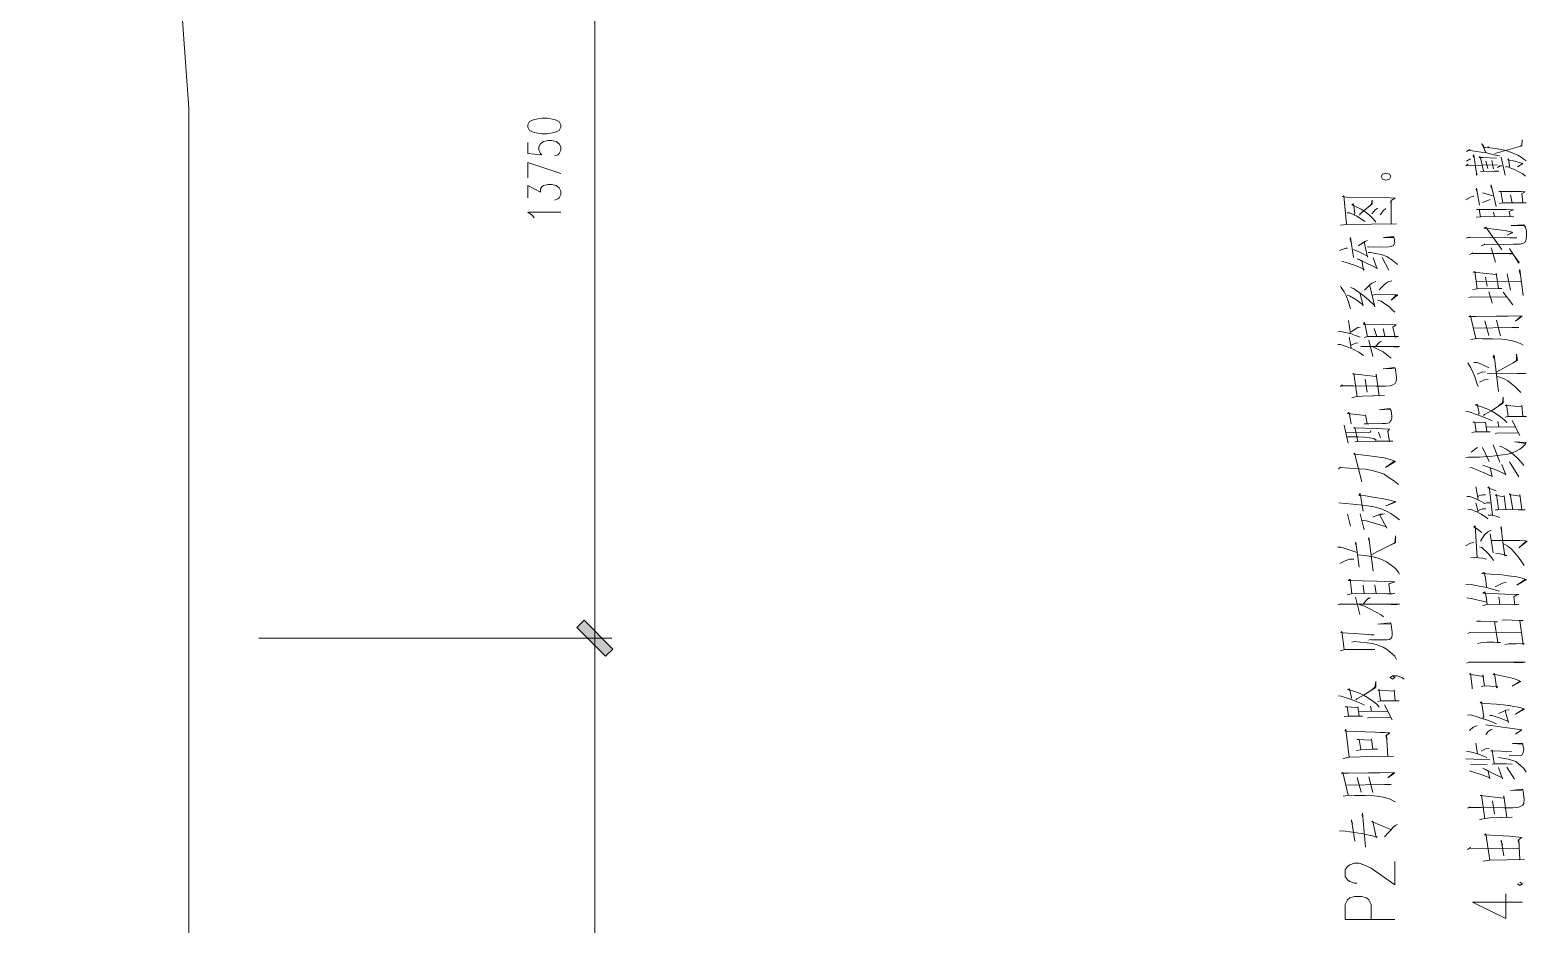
# Model space of a CAD drawing. Header units: millimetres. Extents: x 805 to 6044844, y 120 to 7887884.
# Drawn here: x 5999075 to 6020958, y 7837950 to 7851019 of the extents above; entities that cross this region are included whole.
import ezdxf

# ---------------------------------------------------------------- set-up
doc = ezdxf.new("R2010")
doc.units = ezdxf.units.MM

msp = doc.modelspace()

# ---------------------------------------------------------------- hatches: boundary and pattern name
h = msp.add_hatch(color=0)
h.dxf.hatch_style = 2
h.paths.add_polyline_path([(6007596, 7841970), (6007489, 7841864), (6007070, 7842284), (6007176, 7842390)])
h = msp.add_hatch(color=0)
h.dxf.hatch_style = 2
h.paths.add_polyline_path([(6007070, 7842284), (6007176, 7842390), (6007596, 7841970), (6007489, 7841864)])

# ---------------------------------------------------------------- linework, layer by layer
at = {"color": 0, "lineweight": 0}
for points in [[(6001399, 7849876), (6001307, 7851157), (6001034, 7852412), (6000586, 7853614), (5999971, 7854741), (5999201, 7855769), (5998293, 7856677), (5997265, 7857447), (5996138, 7858062), (5994935, 7858511), (5993681, 7858784), (5992400, 7858875)], [(6007333, 7842130), (6007333, 7855873)], [(6001399, 7834377), (6001399, 7849876)], [(6006352, 7849372), (6006352, 7849211), (6006559, 7849195), (6006536, 7849211), (6006513, 7849260), (6006513, 7849308), (6006536, 7849356), (6006582, 7849389), (6006652, 7849405), (6006698, 7849405), (6006767, 7849389), (6006813, 7849356), (6006836, 7849308), (6006836, 7849260), (6006813, 7849211), (6006790, 7849195), (6006744, 7849179)], [(6020356, 7849227), (6020299, 7849361), (6020299, 7849351), (6020320, 7849327), (6020334, 7849297), (6020398, 7849312), (6020384, 7849302), (6020491, 7849287), (6020582, 7849272), (6020653, 7849257), (6020717, 7849232), (6020774, 7849208), (6020823, 7849188), (6020873, 7849158), (6020916, 7849123), (6020944, 7849103)], [(6020483, 7849208), (6020505, 7849217), (6020880, 7849327), (6020887, 7849411), (6020880, 7849332), (6020852, 7849316)], [(6006352, 7848855), (6006352, 7849082), (6006836, 7848920)], [(6020072, 7849242), (6020122, 7849272), (6020122, 7849257), (6020285, 7849232), (6020370, 7849223), (6020455, 7849197), (6020518, 7849183), (6020554, 7849177)], [(6020072, 7849099), (6020129, 7849133)], [(6020214, 7848895), (6020228, 7848910), (6020221, 7848920), (6020179, 7849193), (6020171, 7849177), (6020186, 7849143)], [(6020320, 7848960), (6020271, 7849168), (6020257, 7849153), (6020313, 7849153), (6020511, 7849143)], [(6020356, 7849099), (6020384, 7848994)], [(6020441, 7849108), (6020469, 7848989)], [(6020639, 7848895), (6020582, 7849158)], [(6020696, 7849019), (6020703, 7849034), (6020689, 7849133), (6020675, 7849118), (6020781, 7849099), (6020845, 7849079), (6020894, 7849064), (6020816, 7849019)], [(6020065, 7849034), (6020093, 7849059), (6020086, 7849039), (6020526, 7849049)], [(6020277, 7848945), (6020313, 7848949), (6020476, 7848955), (6020547, 7848955), (6020511, 7848949), (6020476, 7848955)], [(6020526, 7849009), (6020561, 7849034), (6020589, 7849034)], [(6020639, 7849014), (6020668, 7849024), (6020696, 7849009), (6020774, 7848979), (6020830, 7848949), (6020894, 7848915), (6020937, 7848880)], [(6006352, 7848565), (6006352, 7848743), (6006536, 7848646), (6006536, 7848694), (6006559, 7848727), (6006582, 7848743), (6006652, 7848759), (6006698, 7848759), (6006767, 7848743), (6006813, 7848710), (6006836, 7848662), (6006836, 7848613), (6006813, 7848565), (6006790, 7848548), (6006744, 7848532)], [(6020264, 7848458), (6020221, 7848706), (6020214, 7848686), (6020228, 7848652)], [(6020306, 7848637), (6020462, 7848592)], [(6020505, 7848438), (6020434, 7848756), (6020427, 7848731), (6020448, 7848697)], [(6020554, 7848484), (6020604, 7848493), (6020944, 7848493), (6020894, 7848493), (6020880, 7848627), (6020930, 7848652), (6020873, 7848657), (6020547, 7848657), (6020575, 7848662), (6020604, 7848488)], [(6018229, 7848165), (6018321, 7848175), (6019051, 7848185), (6018973, 7848180), (6018973, 7848532), (6018966, 7848507), (6018973, 7848458)], [(6018321, 7848180), (6018278, 7848596), (6018257, 7848582), (6018321, 7848572), (6018959, 7848567), (6019030, 7848562), (6018973, 7848527)], [(6018435, 7848319), (6018442, 7848339), (6018420, 7848478), (6018399, 7848463), (6018534, 7848398), (6018605, 7848348), (6018661, 7848304), (6018711, 7848259), (6018746, 7848209)], [(6018512, 7848309), (6018512, 7848324), (6018696, 7848478), (6018696, 7848532), (6018682, 7848478), (6018669, 7848452)], [(6018689, 7848333), (6018739, 7848388), (6018775, 7848413)], [(6020065, 7848533), (6020143, 7848577), (6020179, 7848588)], [(6020306, 7848498), (6020384, 7848528), (6020420, 7848538)], [(6020738, 7848493), (6020717, 7848602)], [(6006444, 7848274), (6006421, 7848306), (6006352, 7848355), (6006836, 7848355)], [(6018328, 7848343), (6018364, 7848343), (6018470, 7848299), (6018555, 7848244), (6018590, 7848220)], [(6018810, 7848314), (6018860, 7848378), (6018895, 7848408)], [(6020214, 7848280), (6020277, 7848285), (6020632, 7848290), (6020767, 7848285), (6020710, 7848290), (6020696, 7848364), (6020759, 7848389), (6020646, 7848394), (6020221, 7848394), (6020257, 7848399), (6020277, 7848285)], [(6020483, 7848290), (6020469, 7848354)], [(6018420, 7847694), (6018378, 7847987), (6018371, 7847961), (6018392, 7847897)], [(6018626, 7847848), (6018640, 7847848), (6018810, 7847842), (6018937, 7847848), (6019001, 7847862), (6019023, 7847907), (6019016, 7847976), (6019008, 7848001), (6018860, 7847987), (6019008, 7847987)], [(6020065, 7847977), (6020115, 7847992), (6020100, 7847987), (6020703, 7847982), (6020809, 7847982), (6020724, 7847982)], [(6020285, 7847863), (6020341, 7847888), (6020327, 7847878), (6020618, 7847883), (6020759, 7847888), (6020859, 7847888), (6020894, 7847898), (6020930, 7847918), (6020944, 7847958), (6020951, 7848007), (6020951, 7848082), (6020937, 7848136), (6020909, 7848171), (6020724, 7848161), (6020916, 7848161), (6020923, 7848151)], [(6020589, 7847809), (6020356, 7848136), (6020327, 7848121), (6020370, 7848116), (6020363, 7848121), (6020505, 7848101), (6020639, 7848086), (6020738, 7848062), (6020752, 7848057), (6020668, 7848017), (6020738, 7848057)], [(6018215, 7847793), (6018307, 7847828), (6018335, 7847828)], [(6018420, 7847808), (6018562, 7847748), (6018633, 7847709), (6018626, 7847698), (6018576, 7847922), (6018491, 7847862), (6018590, 7847927), (6018626, 7847942)], [(6018640, 7847768), (6018669, 7847768), (6018824, 7847738), (6018909, 7847709), (6018966, 7847669), (6019030, 7847619), (6019065, 7847589)], [(6020122, 7847734), (6020164, 7847759), (6020150, 7847749), (6020738, 7847749), (6020696, 7847744), (6020752, 7847744), (6020845, 7847620), (6020838, 7847610), (6020703, 7847823)], [(6020498, 7847625), (6020434, 7847834)], [(6018250, 7847639), (6018342, 7847609), (6018448, 7847574), (6018527, 7847540), (6018576, 7847520), (6018569, 7847505), (6018541, 7847649), (6018477, 7847674), (6018590, 7847619), (6018704, 7847565), (6018767, 7847530), (6018767, 7847525), (6018711, 7847689)], [(6018937, 7847505), (6018838, 7847694)], [(6018583, 7847213), (6018640, 7847272), (6018669, 7847302), (6018696, 7847317), (6018725, 7847332), (6018746, 7847341)], [(6018796, 7847218), (6018853, 7847277), (6018888, 7847312), (6018916, 7847332), (6018937, 7847341), (6018980, 7847351)], [(6020164, 7847223), (6020235, 7847233), (6020589, 7847238), (6020540, 7847238), (6020505, 7847462), (6020505, 7847442), (6020171, 7847476), (6020193, 7847486), (6020228, 7847233)], [(6020221, 7847347), (6020873, 7847338)], [(6020349, 7847407), (6020377, 7847273)], [(6020668, 7847452), (6020717, 7847213)], [(6020901, 7847139), (6020852, 7847516), (6020845, 7847496), (6020859, 7847447)], [(6018229, 7847272), (6018243, 7847252), (6018286, 7847193), (6018314, 7847133), (6018349, 7847044), (6018364, 7846989), (6018378, 7846940)], [(6018328, 7847143), (6018364, 7847133), (6018456, 7847079), (6018555, 7847004), (6018562, 7846989), (6018512, 7847178)], [(6018378, 7847252), (6018420, 7847237), (6018448, 7847222), (6018576, 7847128), (6018640, 7847074), (6018725, 7846994), (6018732, 7846970), (6018661, 7847277)], [(6018704, 7847143), (6018739, 7847153), (6019016, 7847148), (6019065, 7847148), (6019065, 7847143), (6018973, 7847069), (6019051, 7847148)], [(6020108, 7847109), (6020150, 7847119), (6020668, 7847114)], [(6020448, 7847025), (6020448, 7847030), (6020398, 7847189)], [(6020752, 7847000), (6020611, 7847184)], [(6018775, 7847069), (6018824, 7847054), (6018895, 7847004), (6018945, 7846970), (6018987, 7846930), (6019023, 7846895)], [(6018349, 7846771), (6018378, 7846578)], [(6018385, 7846607), (6018484, 7846667), (6018519, 7846672)], [(6018576, 7846523), (6018626, 7846538), (6018803, 7846538), (6018902, 7846538), (6019016, 7846538), (6019079, 7846538), (6019030, 7846528), (6018994, 7846672), (6019044, 7846707), (6018860, 7846711), (6018562, 7846716), (6018583, 7846741), (6018590, 7846702), (6018626, 7846533)], [(6020207, 7846509), (6020129, 7846841), (6020108, 7846832), (6020214, 7846832), (6020505, 7846836), (6020653, 7846836), (6020675, 7846836), (6020781, 7846841), (6020852, 7846836), (6020887, 7846836), (6020788, 7846762), (6020866, 7846832)], [(6020179, 7846658), (6020738, 7846668), (6020838, 7846668), (6020795, 7846663), (6020710, 7846668)], [(6020341, 7846767), (6020398, 7846554)], [(6020568, 7846549), (6020511, 7846777)], [(6018194, 7846607), (6018229, 7846612), (6018378, 7846583), (6018448, 7846553), (6018519, 7846528)], [(6018385, 7846374), (6018357, 7846528)], [(6018385, 7846409), (6018456, 7846439), (6018491, 7846444)], [(6018704, 7846245), (6018647, 7846483)], [(6018760, 7846538), (6018725, 7846657)], [(6018739, 7846389), (6018796, 7846448), (6018824, 7846468)], [(6018881, 7846543), (6018853, 7846657)], [(6020136, 7846494), (6020221, 7846509), (6020306, 7846504), (6020455, 7846504), (6020589, 7846499), (6020668, 7846489), (6020745, 7846474), (6020823, 7846450), (6020866, 7846430), (6020901, 7846410)], [(6018194, 7846419), (6018229, 7846419), (6018328, 7846389), (6018428, 7846350), (6018498, 7846310), (6018569, 7846260)], [(6018527, 7846394), (6019094, 7846394), (6019058, 7846384), (6018959, 7846394)], [(6018704, 7846389), (6018782, 7846350), (6018853, 7846315), (6018909, 7846270), (6018973, 7846220)], [(6020540, 7845735), (6020476, 7846266), (6020462, 7846241), (6020483, 7846206)], [(6020518, 7846023), (6020816, 7846187), (6020802, 7846281), (6020802, 7846187), (6020752, 7846147)], [(6018229, 7845809), (6018257, 7845829), (6018250, 7845819), (6018420, 7845819), (6018753, 7845814), (6018888, 7845814), (6018959, 7845819), (6018994, 7845833), (6019030, 7845853), (6019044, 7845879), (6019051, 7845933), (6019037, 7846057), (6019030, 7846077), (6019023, 7846087), (6018853, 7846067), (6019016, 7846072)], [(6020093, 7846152), (6020136, 7846078), (6020171, 7846008), (6020193, 7845949), (6020214, 7845884), (6020228, 7845839), (6020242, 7845805)], [(6020179, 7846157), (6020228, 7846157), (6020292, 7846132), (6020349, 7846102), (6020405, 7846078)], [(6020228, 7845989), (6020299, 7846018), (6020349, 7846023)], [(6018399, 7845640), (6018448, 7845655), (6018548, 7845665), (6018704, 7845670), (6018718, 7845670), (6018874, 7845675), (6018796, 7845670), (6018753, 7845987), (6018753, 7845953), (6018406, 7845992), (6018428, 7845997), (6018477, 7845655)], [(6018619, 7845724), (6018590, 7845913)], [(6020264, 7845869), (6020334, 7845904), (6020391, 7845909)], [(6020377, 7845993), (6020412, 7845998), (6020951, 7846003), (6020901, 7845993), (6020816, 7845998)], [(6020518, 7845958), (6020625, 7845919), (6020675, 7845889), (6020731, 7845845), (6020781, 7845805), (6020816, 7845770), (6020866, 7845721)], [(6020320, 7845383), (6020334, 7845398), (6020441, 7845458), (6020526, 7845512), (6020597, 7845557), (6020611, 7845572), (6020611, 7845651), (6020597, 7845567), (6020547, 7845527)], [(6018385, 7845263), (6018357, 7845427), (6018335, 7845412), (6018598, 7845382), (6018598, 7845392), (6018619, 7845268), (6018576, 7845263), (6018647, 7845263), (6018838, 7845268), (6018888, 7845268), (6018916, 7845273), (6018945, 7845278), (6018959, 7845293), (6018973, 7845313), (6018980, 7845342), (6018980, 7845372), (6018973, 7845457), (6018959, 7845477), (6018952, 7845486), (6018796, 7845466), (6018952, 7845477)], [(6020065, 7845443), (6020108, 7845438), (6020250, 7845388), (6020327, 7845358), (6020420, 7845319), (6020448, 7845304)], [(6020250, 7845403), (6020257, 7845418), (6020228, 7845547), (6020200, 7845537), (6020306, 7845507), (6020384, 7845478), (6020434, 7845452), (6020491, 7845418), (6020568, 7845363), (6020625, 7845319), (6020660, 7845279)], [(6020639, 7845358), (6020675, 7845368), (6020951, 7845368), (6020916, 7845363), (6020894, 7845368), (6020880, 7845532), (6020880, 7845512), (6020668, 7845527), (6020639, 7845527), (6020660, 7845537), (6020660, 7845512), (6020682, 7845373)], [(6018342, 7844981), (6018286, 7845243)], [(6018314, 7845134), (6018647, 7845129), (6018669, 7845139), (6018675, 7845164)], [(6018442, 7845000), (6018484, 7845005), (6018739, 7845010), (6018810, 7845010), (6018994, 7845010), (6018945, 7845005), (6018923, 7845154), (6018945, 7845184), (6018753, 7845194), (6018420, 7845204), (6018442, 7845209), (6018484, 7845005)], [(6018789, 7845139), (6018817, 7845055)], [(6020150, 7845135), (6020200, 7845145), (6020264, 7845145), (6020363, 7845145), (6020420, 7845145), (6020370, 7845150), (6020349, 7845284), (6020349, 7845274), (6020164, 7845284), (6020179, 7845284), (6020193, 7845284), (6020214, 7845150)], [(6020363, 7845219), (6020781, 7845215)], [(6020491, 7845115), (6020518, 7845125), (6020823, 7845130)], [(6020547, 7845219), (6020533, 7845294)], [(6020852, 7845091), (6020738, 7845309)], [(6018328, 7845070), (6018491, 7845070), (6018583, 7845065), (6018654, 7845055), (6018718, 7845045), (6018753, 7845025)], [(6020065, 7844768), (6020100, 7844773), (6020264, 7844773), (6020384, 7844783), (6020455, 7844788), (6020533, 7844798), (6020604, 7844808), (6020675, 7844817), (6020731, 7844833), (6020788, 7844857), (6020852, 7844892), (6020894, 7844927), (6020930, 7844961), (6020944, 7844987), (6020774, 7844996), (6020937, 7844976)], [(6020235, 7844917), (6020207, 7844902), (6020143, 7844848)], [(6020405, 7844709), (6020306, 7844917)], [(6020561, 7844699), (6020462, 7844956)], [(6020554, 7844937), (6020582, 7844932), (6020653, 7844892), (6020710, 7844852), (6020767, 7844808), (6020823, 7844753), (6020873, 7844699), (6020909, 7844654)], [(6018541, 7844415), (6018435, 7844831), (6018428, 7844817), (6018534, 7844807), (6018654, 7844792), (6018760, 7844777), (6018867, 7844762), (6018959, 7844742), (6019016, 7844722), (6019037, 7844713), (6018888, 7844623), (6019016, 7844718)], [(6020838, 7844485), (6020703, 7844704)], [(6018201, 7844603), (6018229, 7844628), (6018222, 7844623), (6018364, 7844614), (6018505, 7844603), (6018598, 7844599), (6018696, 7844579), (6018782, 7844554), (6018867, 7844524), (6018930, 7844484), (6019008, 7844435), (6019044, 7844405), (6019079, 7844375)], [(6020122, 7844624), (6020157, 7844619), (6020341, 7844540), (6020448, 7844490), (6020420, 7844624)], [(6020313, 7844659), (6020518, 7844585), (6020639, 7844525), (6020646, 7844515), (6020589, 7844669)], [(6020242, 7844158), (6020207, 7844341)], [(6020455, 7843925), (6020405, 7844341), (6020384, 7844326), (6020505, 7844282)], [(6019094, 7843860), (6019030, 7843909), (6018966, 7843953), (6018902, 7843983), (6018824, 7844018), (6018718, 7844048), (6018626, 7844063), (6018541, 7844073), (6018413, 7844088), (6018300, 7844097), (6018208, 7844107)], [(6018562, 7843983), (6018519, 7844242), (6018498, 7844216), (6018598, 7844207), (6018739, 7844187), (6018860, 7844167), (6018952, 7844147), (6019023, 7844127), (6019037, 7844117), (6018895, 7844063), (6019023, 7844122)], [(6020079, 7844198), (6020122, 7844198), (6020200, 7844168), (6020277, 7844133), (6020327, 7844113)], [(6020242, 7843974), (6020207, 7844109)], [(6020242, 7844202), (6020306, 7844222), (6020349, 7844222)], [(6020320, 7844094), (6020370, 7844109), (6020420, 7844109)], [(6020540, 7844014), (6020511, 7844228), (6020491, 7844217), (6020625, 7844193), (6020625, 7844213), (6020646, 7844009)], [(6020752, 7844009), (6020710, 7844237), (6020696, 7844228), (6020852, 7844202), (6020852, 7844228), (6020880, 7844004)], [(6018378, 7843765), (6018335, 7843939)], [(6018576, 7843711), (6018519, 7843944)], [(6018555, 7843849), (6018612, 7843844), (6018902, 7843755), (6018909, 7843736), (6018803, 7843934), (6018704, 7843899), (6018810, 7843939), (6018874, 7843944), (6018782, 7843924)], [(6020093, 7844014), (6020129, 7844009), (6020214, 7843979), (6020285, 7843940), (6020292, 7843935), (6020349, 7843900), (6020384, 7843875)], [(6020242, 7843994), (6020306, 7844019), (6020356, 7844019)], [(6020391, 7843925), (6020441, 7843925), (6020469, 7843920), (6020505, 7843910), (6020533, 7843900), (6020561, 7843890)], [(6020498, 7844004), (6020533, 7844004), (6020696, 7844009), (6020930, 7844004), (6020887, 7843999), (6020830, 7844004)], [(6018711, 7843110), (6018647, 7843601)], [(6018689, 7843353), (6018803, 7843408), (6018909, 7843462), (6019037, 7843522), (6019037, 7843626), (6019037, 7843616), (6019023, 7843522), (6018959, 7843488)], [(6020228, 7843310), (6020200, 7843771), (6020179, 7843756), (6020221, 7843731), (6020299, 7843672)], [(6020277, 7843548), (6020334, 7843637), (6020384, 7843682), (6020434, 7843707)], [(6020462, 7843374), (6020420, 7843652)], [(6020498, 7843370), (6020547, 7843364), (6020660, 7843339), (6020632, 7843330), (6020597, 7843568), (6020582, 7843761), (6020575, 7843737), (6020589, 7843697)], [(6018194, 7843458), (6018243, 7843458), (6018477, 7843383)], [(6018505, 7843165), (6018456, 7843532), (6018448, 7843517), (6018463, 7843458)], [(6018647, 7843597), (6018640, 7843572), (6018661, 7843532)], [(6020058, 7843478), (6020129, 7843518), (6020179, 7843528)], [(6020264, 7843463), (6020299, 7843454), (6020391, 7843364), (6020441, 7843305), (6020469, 7843265)], [(6020441, 7843558), (6020852, 7843558), (6020930, 7843553), (6020958, 7843548), (6020838, 7843449), (6020944, 7843548)], [(6020611, 7843513), (6020675, 7843474), (6020724, 7843434), (6020781, 7843374), (6020830, 7843315), (6020866, 7843265), (6020894, 7843220), (6020916, 7843191)], [(6018222, 7843220), (6018300, 7843260), (6018364, 7843284), (6018428, 7843284)], [(6018491, 7843349), (6018583, 7843338), (6018682, 7843324), (6018782, 7843299), (6018846, 7843274), (6018902, 7843244), (6018973, 7843195), (6019037, 7843145), (6019072, 7843096), (6019094, 7843066)], [(6020136, 7843305), (6020186, 7843310), (6020242, 7843305), (6020313, 7843300), (6020363, 7843285)], [(6018399, 7842778), (6018371, 7842991), (6018342, 7842971), (6018760, 7842962), (6018895, 7842957), (6018994, 7842952), (6019023, 7842952), (6018952, 7842927), (6018937, 7842917), (6018959, 7842783)], [(6020363, 7842868), (6020356, 7842977), (6020356, 7842983), (6020334, 7843072), (6020327, 7843087), (6020299, 7843072), (6020427, 7843062), (6020561, 7843057), (6020689, 7843042), (6020809, 7843027), (6020887, 7843007), (6020951, 7842987), (6020809, 7842903), (6020937, 7842992)], [(6020491, 7842878), (6020597, 7842933), (6020618, 7842938), (6020653, 7842943)], [(6018328, 7842763), (6018385, 7842778), (6019023, 7842783), (6018959, 7842773), (6018874, 7842783)], [(6018512, 7842475), (6018448, 7842729)], [(6018576, 7842783), (6018562, 7842902)], [(6018753, 7842783), (6018732, 7842907)], [(6020065, 7842913), (6020115, 7842918), (6020235, 7842893), (6020363, 7842868), (6020455, 7842844), (6020518, 7842824), (6020554, 7842814)], [(6020313, 7842605), (6020377, 7842620), (6020554, 7842625), (6020703, 7842620), (6020845, 7842625), (6020781, 7842615), (6020767, 7842735), (6020809, 7842764), (6020838, 7842769), (6020639, 7842774), (6020349, 7842784), (6020313, 7842784), (6020341, 7842804), (6020356, 7842764), (6020377, 7842625)], [(6020561, 7842625), (6020547, 7842735)], [(6007333, 7841677), (6007333, 7842577)], [(6007333, 7842577), (6007333, 7841677)], [(6018194, 7842614), (6018229, 7842629), (6018222, 7842625), (6019094, 7842625), (6019030, 7842614), (6018973, 7842619)], [(6018505, 7842619), (6018583, 7842595), (6018661, 7842555), (6018753, 7842510), (6018824, 7842471), (6018860, 7842441)], [(6018562, 7842625), (6018605, 7842679), (6018640, 7842714), (6018669, 7842719), (6018626, 7842699)], [(6020079, 7842720), (6020143, 7842709), (6020285, 7842675), (6020370, 7842655)], [(6018647, 7842099), (6018669, 7842108), (6018682, 7842103), (6018838, 7842103), (6018909, 7842103), (6018945, 7842108), (6018966, 7842123), (6018980, 7842143), (6018987, 7842173), (6018987, 7842218), (6018973, 7842322), (6018966, 7842342), (6018959, 7842351), (6018775, 7842332), (6018959, 7842336)], [(6020235, 7842050), (6020277, 7842060), (6020377, 7842070), (6020476, 7842070), (6020568, 7842065), (6020533, 7842060), (6020526, 7842094), (6020483, 7842368), (6020526, 7842368), (6020277, 7842377), (6020221, 7842377)], [(6020632, 7842035), (6020689, 7842045), (6020802, 7842045), (6020916, 7842050), (6020894, 7842035), (6020894, 7842075), (6020852, 7842382), (6020901, 7842387), (6020738, 7842392), (6020632, 7842397), (6020589, 7842392)], [(6002422, 7842127), (6007582, 7842127)], [(6002422, 7842127), (6007582, 7842127)], [(6007333, 7828381), (6007333, 7842124)], [(6018286, 7841964), (6018250, 7842227), (6018236, 7842212), (6018271, 7842208), (6018725, 7842178), (6018675, 7842178), (6018605, 7842188)], [(6018399, 7842069), (6018435, 7842079), (6018519, 7842069), (6018619, 7842059), (6018696, 7842049), (6018753, 7842034), (6018810, 7842014), (6018853, 7841999), (6018902, 7841970), (6018952, 7841930), (6018987, 7841900), (6019023, 7841865), (6019051, 7841816)], [(6020093, 7842198), (6020136, 7842218), (6020122, 7842209), (6020873, 7842214)], [(6018229, 7841950), (6018229, 7841945), (6018293, 7841964), (6018732, 7841964), (6018682, 7841960), (6018598, 7841964)], [(6020079, 7841762), (6020122, 7841782), (6020108, 7841777), (6020930, 7841777), (6020873, 7841767), (6020767, 7841772)], [(6018456, 7841227), (6018470, 7841241), (6018576, 7841301), (6018661, 7841355), (6018732, 7841400), (6018746, 7841415), (6018746, 7841494), (6018732, 7841410), (6018682, 7841370)], [(6018989, 7841578), (6019024, 7841553), (6018989, 7841529), (6018955, 7841553), (6018989, 7841578), (6019059, 7841578), (6019128, 7841553), (6019163, 7841529)], [(6020157, 7841390), (6020157, 7841410), (6020129, 7841614), (6020115, 7841603), (6020136, 7841598), (6020320, 7841569), (6020313, 7841594), (6020334, 7841430), (6020285, 7841420), (6020341, 7841430), (6020518, 7841420), (6020533, 7841410), (6020511, 7841405), (6020505, 7841445), (6020483, 7841614), (6020462, 7841598), (6020518, 7841594), (6020653, 7841564), (6020738, 7841544), (6020802, 7841524), (6020845, 7841505), (6020866, 7841494), (6020738, 7841425), (6020852, 7841494), (6020838, 7841509)], [(6018201, 7841286), (6018243, 7841281), (6018385, 7841231), (6018463, 7841201), (6018555, 7841162), (6018583, 7841147)], [(6018385, 7841246), (6018392, 7841261), (6018364, 7841390), (6018335, 7841380), (6018442, 7841351), (6018519, 7841320), (6018569, 7841296), (6018626, 7841261), (6018704, 7841207), (6018760, 7841162), (6018796, 7841122)], [(6018775, 7841201), (6018810, 7841212), (6019087, 7841212), (6019051, 7841207), (6019030, 7841212), (6019016, 7841375), (6019016, 7841355), (6018803, 7841370), (6018775, 7841370), (6018796, 7841380), (6018796, 7841355), (6018817, 7841216)], [(6020313, 7840959), (6020327, 7840979), (6020292, 7841197), (6020271, 7841182), (6020341, 7841172), (6020511, 7841162), (6020611, 7841152), (6020689, 7841142), (6020696, 7841142), (6020767, 7841132), (6020830, 7841122), (6020887, 7841107), (6020923, 7841092), (6020788, 7841018), (6020909, 7841098)], [(6018286, 7840978), (6018335, 7840988), (6018399, 7840988), (6018498, 7840988), (6018555, 7840988), (6018505, 7840993), (6018484, 7841127), (6018484, 7841117), (6018300, 7841127), (6018314, 7841127), (6018328, 7841127), (6018349, 7840993)], [(6018498, 7841063), (6018916, 7841058)], [(6018626, 7840958), (6018654, 7840968), (6018959, 7840973)], [(6018682, 7841063), (6018669, 7841137)], [(6018987, 7840934), (6018874, 7841152)], [(6020086, 7841003), (6020129, 7841008), (6020214, 7840983), (6020313, 7840949), (6020398, 7840924), (6020455, 7840899), (6020511, 7840874)], [(6020412, 7840998), (6020448, 7840998), (6020582, 7840954), (6020689, 7840909), (6020689, 7840894), (6020639, 7841073)], [(6020547, 7841028), (6020618, 7841063), (6020646, 7841078), (6020696, 7841083)], [(6018357, 7840388), (6018307, 7840795), (6018293, 7840775), (6018321, 7840770), (6018739, 7840755), (6018817, 7840750), (6018874, 7840750), (6018923, 7840745), (6018952, 7840745), (6018909, 7840710)], [(6020115, 7840780), (6020171, 7840830), (6020207, 7840840), (6020228, 7840850)], [(6020788, 7840725), (6020880, 7840790), (6020356, 7840864)], [(6020356, 7840720), (6020391, 7840765), (6020427, 7840790), (6020448, 7840800)], [(6018264, 7840368), (6018364, 7840388), (6018689, 7840398), (6019008, 7840403), (6018923, 7840398), (6018902, 7840720), (6018895, 7840701), (6018909, 7840651)], [(6018463, 7840487), (6018527, 7840497), (6018775, 7840512), (6018753, 7840502), (6018704, 7840507), (6018682, 7840651), (6018682, 7840636), (6018477, 7840646), (6018491, 7840651), (6018505, 7840646), (6018527, 7840502)], [(6020235, 7840438), (6020207, 7840592)], [(6020696, 7840413), (6020830, 7840408), (6020866, 7840413), (6020887, 7840423), (6020901, 7840457), (6020909, 7840503), (6020901, 7840547), (6020894, 7840577), (6020880, 7840592), (6020745, 7840587), (6020880, 7840581)], [(6020065, 7840364), (6020412, 7840349)], [(6020072, 7840477), (6020171, 7840457), (6020264, 7840428), (6020327, 7840403), (6020370, 7840383)], [(6020285, 7840477), (6020349, 7840512), (6020405, 7840517)], [(6020476, 7840299), (6020448, 7840492), (6020427, 7840483), (6020731, 7840473)], [(6020540, 7840383), (6020689, 7840359), (6020795, 7840324), (6020859, 7840274), (6020909, 7840225), (6020944, 7840170)], [(6018342, 7839832), (6018264, 7840165), (6018243, 7840155), (6018349, 7840155), (6018640, 7840160), (6018789, 7840160), (6018810, 7840160), (6018916, 7840165), (6018987, 7840160), (6019023, 7840160), (6018923, 7840086), (6019001, 7840155)], [(6018704, 7839872), (6018647, 7840101)], [(6020115, 7840190), (6020313, 7840125), (6020412, 7840086), (6020412, 7840071), (6020391, 7840185), (6020313, 7840229), (6020491, 7840135), (6020597, 7840086), (6020597, 7840071), (6020540, 7840240)], [(6020136, 7840284), (6020377, 7840279)], [(6020448, 7840289), (6020483, 7840294), (6020639, 7840294), (6020653, 7840294), (6020738, 7840289)], [(6020774, 7840066), (6020660, 7840244)], [(6018314, 7839981), (6018874, 7839991), (6018973, 7839991), (6018930, 7839986), (6018846, 7839991)], [(6018477, 7840090), (6018534, 7839877)], [(6020093, 7839644), (6020122, 7839664), (6020115, 7839654), (6020285, 7839654), (6020618, 7839649), (6020752, 7839649), (6020823, 7839654), (6020859, 7839669), (6020894, 7839689), (6020909, 7839714), (6020916, 7839768), (6020901, 7839892), (6020894, 7839912), (6020887, 7839922), (6020717, 7839902), (6020880, 7839907)], [(6018271, 7839818), (6018357, 7839832), (6018442, 7839827), (6018590, 7839827), (6018725, 7839823), (6018803, 7839813), (6018881, 7839798), (6018959, 7839773), (6019001, 7839753), (6019037, 7839734)], [(6020264, 7839475), (6020313, 7839490), (6020412, 7839501), (6020568, 7839505), (6020582, 7839505), (6020738, 7839510), (6020660, 7839505), (6020618, 7839823), (6020618, 7839788), (6020271, 7839828), (6020292, 7839833), (6020341, 7839490)], [(6020483, 7839560), (6020455, 7839749)], [(6018215, 7839307), (6018271, 7839312), (6018534, 7839272), (6018767, 7839227), (6018753, 7839217), (6018704, 7839456), (6018682, 7839451), (6018966, 7839332)], [(6018442, 7839163), (6018392, 7839475), (6018392, 7839456), (6018406, 7839421)], [(6018598, 7839073), (6018555, 7839570), (6018548, 7839545), (6018555, 7839515)], [(6018874, 7839223), (6018930, 7839282), (6018966, 7839322), (6019001, 7839366), (6019030, 7839391), (6019065, 7839406)], [(6020313, 7838871), (6020412, 7838886), (6020923, 7838895), (6020852, 7838890), (6020838, 7839188), (6020830, 7839173), (6020838, 7839128), (6020838, 7839188), (6020880, 7839213), (6020703, 7839233), (6020334, 7839252), (6020356, 7839267), (6020412, 7838886)], [(6020086, 7839039), (6020129, 7839069), (6020129, 7839059), (6020838, 7839054)], [(6020618, 7838945), (6020582, 7839178), (6020582, 7839153), (6020597, 7839108)], [(6018470, 7838549), (6018436, 7838549), (6018366, 7838573), (6018332, 7838597), (6018297, 7838646), (6018297, 7838743), (6018332, 7838791), (6018366, 7838815), (6018436, 7838839), (6018505, 7838839), (6018574, 7838815), (6018678, 7838767), (6019024, 7838524), (6019024, 7838864)], [(6019024, 7838016), (6018297, 7838016), (6018297, 7838234), (6018332, 7838306), (6018366, 7838331), (6018436, 7838355), (6018540, 7838355), (6018609, 7838331), (6018643, 7838306), (6018678, 7838234), (6018678, 7838016)], [(6020162, 7838272), (6020647, 7838030), (6020647, 7838393)], [(6020820, 7838538), (6020854, 7838514), (6020889, 7838538), (6020854, 7838562)], [(6020162, 7838272), (6020889, 7838272)]]:
    msp.add_lwpolyline(points, dxfattribs=at)
for points in [[(6006352, 7849599), (6006375, 7849550), (6006444, 7849518), (6006559, 7849502), (6006629, 7849502), (6006744, 7849518), (6006813, 7849550), (6006836, 7849599), (6006836, 7849631), (6006813, 7849679), (6006744, 7849711), (6006629, 7849728), (6006559, 7849728), (6006444, 7849711), (6006375, 7849679), (6006352, 7849631)], [(6018895, 7848924), (6018845, 7848909), (6018824, 7848874), (6018845, 7848839), (6018895, 7848824), (6018945, 7848839), (6018966, 7848874), (6018945, 7848909)], [(6007596, 7841970), (6007489, 7841864), (6007070, 7842284), (6007176, 7842390)], [(6007070, 7842284), (6007176, 7842390), (6007596, 7841970), (6007489, 7841864)]]:
    msp.add_lwpolyline(points, close=True, dxfattribs=at)

doc.saveas('drawing.dxf')
